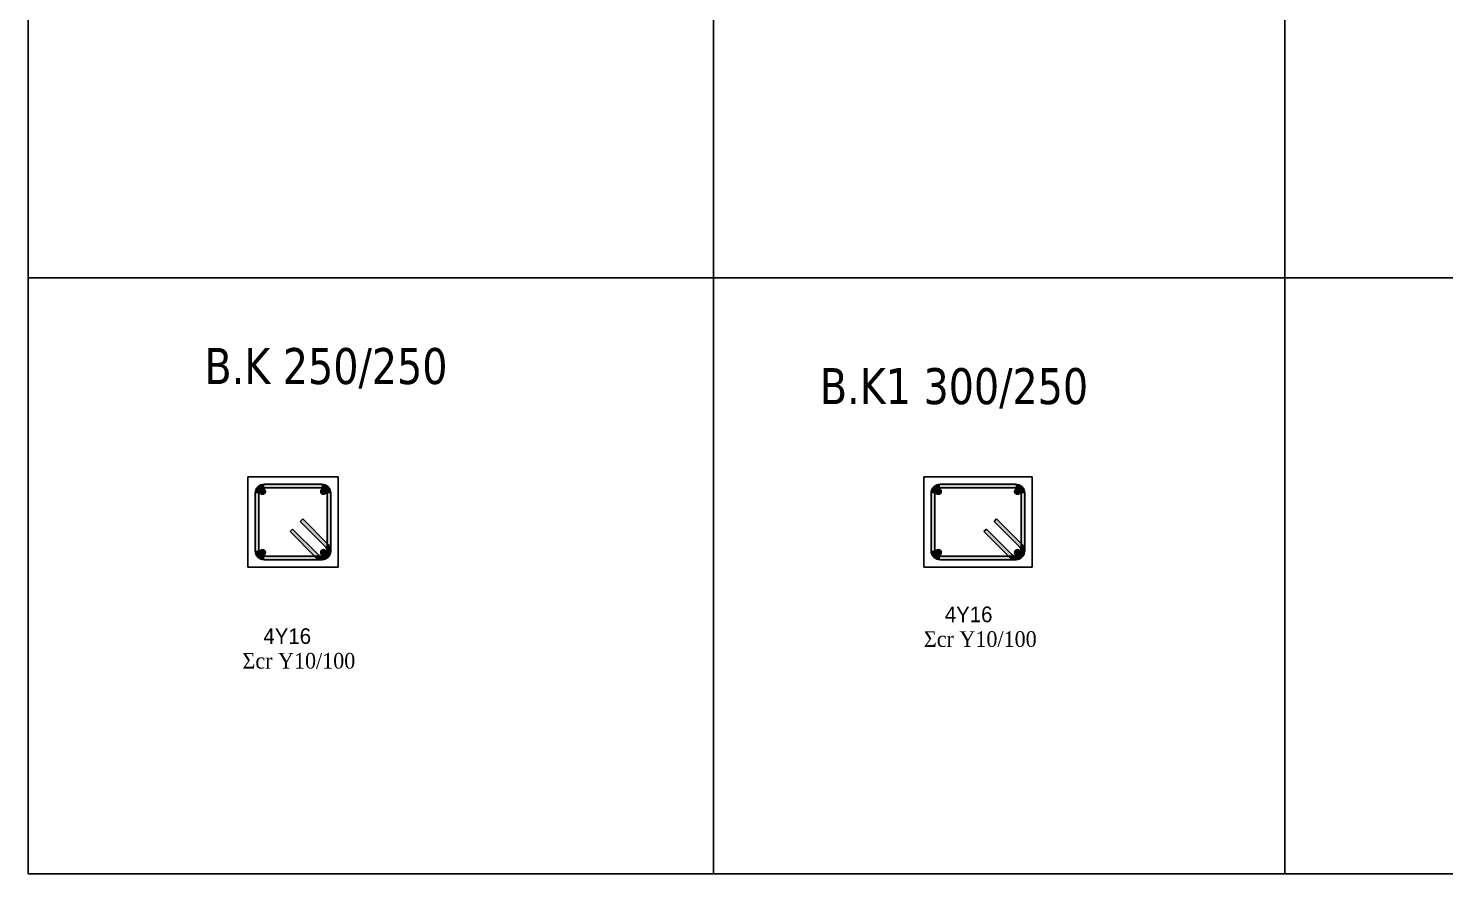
# Model space of a CAD drawing. Header units: millimetres. Extents: x -2171 to 1563, y -1758 to -1505.
# Drawn here: x -1565.68 to -1546, y -1630.29 to -1618.54 of the extents above; entities that cross this region are included whole.
import ezdxf

# ---------------------------------------------------------------- set-up
doc = ezdxf.new("R2010")
doc.units = ezdxf.units.MM
for name, color, linetype in [('-S_TEXT', 3, 'Continuous'), ('Col_Det', 7, 'Continuous'), ('Col_Det_Fill', 7, 'Continuous'), ('Geo_Col_Pro_1', 7, 'Continuous'), ('pinakaki', 153, 'Continuous')]:
    doc.layers.add(name, color=color, linetype=linetype)
doc.styles.add('S1Arl22_b_934_161', font='arial.ttf', dxfattribs={"width": 0.933629, "height": 0.002175})
doc.styles.add('S1TmsNwRmn22_b_934_161', font='times.ttf', dxfattribs={"width": 0.933629, "height": 0.002175})
doc.styles.get("Standard").update_dxf_attribs({"font": 'tahoma.ttf'})

msp = doc.modelspace()

# ---------------------------------------------------------------- hatches: boundary and pattern name
at = {"layer": 'Col_Det_Fill'}
for color, points in [(252, [(-1562.3978, -1624.9305), (-1562.3978, -1624.8805, 0.4142136), (-1562.5228, -1625.0055), (-1562.4728, -1625.0055, -0.4142136)]), (252, [(-1562.4728, -1625.0055), (-1562.5228, -1625.0055), (-1562.5228, -1625.8055), (-1562.4728, -1625.8055)]), (12, [(-1562.4225, -1625.0208, 0.4142136), (-1562.3825, -1624.9808, 0.4142136), (-1562.4225, -1624.9408, 0.4142136), (-1562.4625, -1624.9808, 0.4142136)]), (252, [(-1561.5978, -1624.9305), (-1561.5978, -1624.8805), (-1562.3978, -1624.8805), (-1562.3978, -1624.9305)]), (12, [(-1561.573, -1625.0208, 0.4142136), (-1561.533, -1624.9808, 0.4142136), (-1561.573, -1624.9408, 0.4142136), (-1561.613, -1624.9808, 0.4142136)]), (252, [(-1561.5228, -1625.0055), (-1561.4728, -1625.0055, 0.4142136), (-1561.5978, -1624.8805), (-1561.5978, -1624.9305, -0.4142136)]), (252, [(-1561.5228, -1625.8055), (-1561.4728, -1625.8055), (-1561.4728, -1625.0055), (-1561.5228, -1625.0055)]), (252, [(-1553.0058, -1624.9305), (-1553.0058, -1624.8805, 0.4142136), (-1553.1308, -1625.0055), (-1553.0808, -1625.0055, -0.4142136)]), (252, [(-1553.0808, -1625.0055), (-1553.1308, -1625.0055), (-1553.1308, -1625.8055), (-1553.0808, -1625.8055)]), (12, [(-1553.0305, -1625.0208, 0.4142136), (-1552.9905, -1624.9808, 0.4142136), (-1553.0305, -1624.9408, 0.4142136), (-1553.0705, -1624.9808, 0.4142136)]), (252, [(-1551.9558, -1624.9305), (-1551.9558, -1624.8805), (-1553.0058, -1624.8805), (-1553.0058, -1624.9305)]), (12, [(-1551.931, -1625.0208, 0.4142136), (-1551.891, -1624.9808, 0.4142136), (-1551.931, -1624.9408, 0.4142136), (-1551.971, -1624.9808, 0.4142136)]), (252, [(-1551.8808, -1625.0055), (-1551.8308, -1625.0055, 0.4142136), (-1551.9558, -1624.8805), (-1551.9558, -1624.9305, -0.4142136)]), (252, [(-1551.8808, -1625.8055), (-1551.8308, -1625.8055), (-1551.8308, -1625.0055), (-1551.8808, -1625.0055)]), (252, [(-1561.5448, -1625.7525), (-1561.5094, -1625.7171), (-1561.863, -1625.3636), (-1561.8983, -1625.3989)]), (252, [(-1551.9028, -1625.7525), (-1551.8674, -1625.7171), (-1552.221, -1625.3636), (-1552.2563, -1625.3989)]), (252, [(-1562.0044, -1625.505), (-1562.0397, -1625.5404), (-1561.6862, -1625.8939), (-1561.6508, -1625.8586)]), (252, [(-1552.3624, -1625.505), (-1552.3977, -1625.5404), (-1552.0442, -1625.8939), (-1552.0088, -1625.8586)]), (252, [(-1562.4728, -1625.8055), (-1562.5228, -1625.8055, 0.4142136), (-1562.3978, -1625.9305), (-1562.3978, -1625.8805, -0.4142136)]), (12, [(-1562.4225, -1625.8703, 0.4142136), (-1562.3825, -1625.8303, 0.4142136), (-1562.4225, -1625.7903, 0.4142136), (-1562.4625, -1625.8303, 0.4142136)]), (252, [(-1561.6508, -1625.8586), (-1561.6862, -1625.8939, 0.6681786), (-1561.4728, -1625.8055), (-1561.5228, -1625.8055, -0.6681786)]), (12, [(-1561.573, -1625.8703, 0.4142136), (-1561.533, -1625.8303, 0.4142136), (-1561.573, -1625.7903, 0.4142136), (-1561.613, -1625.8303, 0.4142136)]), (252, [(-1561.5978, -1625.8805), (-1561.5978, -1625.9305, 0.6681786), (-1561.5094, -1625.7171), (-1561.5448, -1625.7525, -0.6681786)]), (252, [(-1553.0808, -1625.8055), (-1553.1308, -1625.8055, 0.4142136), (-1553.0058, -1625.9305), (-1553.0058, -1625.8805, -0.4142136)]), (12, [(-1553.0305, -1625.8703, 0.4142136), (-1552.9905, -1625.8303, 0.4142136), (-1553.0305, -1625.7903, 0.4142136), (-1553.0705, -1625.8303, 0.4142136)]), (252, [(-1552.0088, -1625.8586), (-1552.0442, -1625.8939, 0.6681786), (-1551.8308, -1625.8055), (-1551.8808, -1625.8055, -0.6681786)]), (12, [(-1551.931, -1625.8703, 0.4142136), (-1551.891, -1625.8303, 0.4142136), (-1551.931, -1625.7903, 0.4142136), (-1551.971, -1625.8303, 0.4142136)]), (252, [(-1551.9558, -1625.8805), (-1551.9558, -1625.9305, 0.6681786), (-1551.8674, -1625.7171), (-1551.9028, -1625.7525, -0.6681786)]), (252, [(-1562.3978, -1625.8805), (-1562.3978, -1625.9305), (-1561.5978, -1625.9305), (-1561.5978, -1625.8805)]), (252, [(-1553.0058, -1625.8805), (-1553.0058, -1625.9305), (-1551.9558, -1625.9305), (-1551.9558, -1625.8805)])]:
    msp.add_hatch(color=color, dxfattribs=at).paths.add_polyline_path(points)

# ---------------------------------------------------------------- linework, layer by layer
at = {"layer": '-S_TEXT', "ltscale": 5}
msp.add_lwpolyline([(-1565.6761, -1590.2497), (-1507.5286, -1590.2497), (-1507.5286, -1630.2944), (-1565.6761, -1630.2944)], close=True, dxfattribs=at)
at = {"layer": 'Col_Det', "color": 7}
for points in [[(-1561.3703, -1624.778), (-1562.6253, -1624.778)], [(-1562.6253, -1624.778), (-1562.6253, -1626.033)], [(-1561.3703, -1626.033), (-1561.3703, -1624.778)], [(-1551.7283, -1624.778), (-1553.2333, -1624.778)], [(-1553.2333, -1624.778), (-1553.2333, -1626.033)], [(-1551.7283, -1626.033), (-1551.7283, -1624.778)], [(-1562.5228, -1625.0055), (-1562.5228, -1625.8055)], [(-1562.4728, -1625.8055), (-1562.4728, -1625.0055)], [(-1561.5978, -1624.8805), (-1562.3978, -1624.8805)], [(-1562.3978, -1624.9305), (-1561.5978, -1624.9305)], [(-1561.5228, -1625.0055), (-1561.5228, -1625.8055)], [(-1561.4728, -1625.8055), (-1561.4728, -1625.0055)], [(-1553.1308, -1625.0055), (-1553.1308, -1625.8055)], [(-1553.0808, -1625.8055), (-1553.0808, -1625.0055)], [(-1551.9558, -1624.8805), (-1553.0058, -1624.8805)], [(-1553.0058, -1624.9305), (-1551.9558, -1624.9305)], [(-1551.8808, -1625.0055), (-1551.8808, -1625.8055)], [(-1551.8308, -1625.8055), (-1551.8308, -1625.0055)], [(-1561.863, -1625.3636), (-1561.8983, -1625.3989)], [(-1561.8983, -1625.3989), (-1561.5448, -1625.7525)], [(-1561.5094, -1625.7171), (-1561.863, -1625.3636)], [(-1552.221, -1625.3636), (-1552.2563, -1625.3989)], [(-1552.2563, -1625.3989), (-1551.9028, -1625.7525)], [(-1551.8674, -1625.7171), (-1552.221, -1625.3636)], [(-1562.0044, -1625.505), (-1562.0397, -1625.5404)], [(-1562.0397, -1625.5404), (-1561.6862, -1625.8939)], [(-1561.6508, -1625.8586), (-1562.0044, -1625.505)], [(-1552.3624, -1625.505), (-1552.3977, -1625.5404)], [(-1552.3977, -1625.5404), (-1552.0442, -1625.8939)], [(-1552.0088, -1625.8586), (-1552.3624, -1625.505)], [(-1562.6253, -1626.033), (-1561.3703, -1626.033)], [(-1561.5978, -1625.8805), (-1562.3978, -1625.8805)], [(-1562.3978, -1625.9305), (-1561.5978, -1625.9305)], [(-1553.2333, -1626.033), (-1551.7283, -1626.033)], [(-1551.9558, -1625.8805), (-1553.0058, -1625.8805)], [(-1553.0058, -1625.9305), (-1551.9558, -1625.9305)]]:
    msp.add_lwpolyline(points, dxfattribs=at)
for points in [[(-1562.3978, -1624.8805, 0.4142136), (-1562.5228, -1625.0055)], [(-1562.4728, -1625.0055, -0.4142136), (-1562.3978, -1624.9305, -0.4142136)], [(-1562.4225, -1624.9408, 0.4142136), (-1562.4625, -1624.9808, 0.4142136)], [(-1562.4625, -1624.9808, 0.4142136), (-1562.4225, -1625.0208, 0.4142136)], [(-1562.3825, -1624.9808, 0.4142136), (-1562.4225, -1624.9408, 0.4142136)], [(-1562.4225, -1625.0208, 0.4142136), (-1562.3825, -1624.9808, 0.4142136)], [(-1561.573, -1624.9408, 0.4142136), (-1561.613, -1624.9808, 0.4142136)], [(-1561.613, -1624.9808, 0.4142136), (-1561.573, -1625.0208, 0.4142136)], [(-1561.4728, -1625.0055, 0.4142136), (-1561.5978, -1624.8805)], [(-1561.5978, -1624.9305, -0.4142136), (-1561.5228, -1625.0055, -0.4142136)], [(-1561.533, -1624.9808, 0.4142136), (-1561.573, -1624.9408, 0.4142136)], [(-1561.573, -1625.0208, 0.4142136), (-1561.533, -1624.9808, 0.4142136)], [(-1553.0058, -1624.8805, 0.4142136), (-1553.1308, -1625.0055)], [(-1553.0808, -1625.0055, -0.4142136), (-1553.0058, -1624.9305, -0.4142136)], [(-1553.0305, -1624.9408, 0.4142136), (-1553.0705, -1624.9808, 0.4142136)], [(-1553.0705, -1624.9808, 0.4142136), (-1553.0305, -1625.0208, 0.4142136)], [(-1552.9905, -1624.9808, 0.4142136), (-1553.0305, -1624.9408, 0.4142136)], [(-1553.0305, -1625.0208, 0.4142136), (-1552.9905, -1624.9808, 0.4142136)], [(-1551.931, -1624.9408, 0.4142136), (-1551.971, -1624.9808, 0.4142136)], [(-1551.971, -1624.9808, 0.4142136), (-1551.931, -1625.0208, 0.4142136)], [(-1551.8308, -1625.0055, 0.4142136), (-1551.9558, -1624.8805)], [(-1551.9558, -1624.9305, -0.4142136), (-1551.8808, -1625.0055, -0.4142136)], [(-1551.891, -1624.9808, 0.4142136), (-1551.931, -1624.9408, 0.4142136)], [(-1551.931, -1625.0208, 0.4142136), (-1551.891, -1624.9808, 0.4142136)], [(-1562.5228, -1625.8055, 0.4142136), (-1562.3978, -1625.9305)], [(-1562.3978, -1625.8805, -0.4142136), (-1562.4728, -1625.8055, -0.4142136)], [(-1562.4225, -1625.7903, 0.4142136), (-1562.4625, -1625.8303, 0.4142136)], [(-1562.4625, -1625.8303, 0.4142136), (-1562.4225, -1625.8703, 0.4142136)], [(-1562.3825, -1625.8303, 0.4142136), (-1562.4225, -1625.7903, 0.4142136)], [(-1562.4225, -1625.8703, 0.4142136), (-1562.3825, -1625.8303, 0.4142136)], [(-1561.6862, -1625.8939, 0.6681786), (-1561.4728, -1625.8055)], [(-1561.5228, -1625.8055, -0.6681786), (-1561.6508, -1625.8586, -0.6681786)], [(-1561.573, -1625.7903, 0.4142136), (-1561.613, -1625.8303, 0.4142136)], [(-1561.613, -1625.8303, 0.4142136), (-1561.573, -1625.8703, 0.4142136)], [(-1561.5978, -1625.9305, 0.6681786), (-1561.5094, -1625.7171)], [(-1561.5448, -1625.7525, -0.6681786), (-1561.5978, -1625.8805, -0.6681786)], [(-1561.533, -1625.8303, 0.4142136), (-1561.573, -1625.7903, 0.4142136)], [(-1561.573, -1625.8703, 0.4142136), (-1561.533, -1625.8303, 0.4142136)], [(-1553.1308, -1625.8055, 0.4142136), (-1553.0058, -1625.9305)], [(-1553.0058, -1625.8805, -0.4142136), (-1553.0808, -1625.8055, -0.4142136)], [(-1553.0305, -1625.7903, 0.4142136), (-1553.0705, -1625.8303, 0.4142136)], [(-1553.0705, -1625.8303, 0.4142136), (-1553.0305, -1625.8703, 0.4142136)], [(-1552.9905, -1625.8303, 0.4142136), (-1553.0305, -1625.7903, 0.4142136)], [(-1553.0305, -1625.8703, 0.4142136), (-1552.9905, -1625.8303, 0.4142136)], [(-1552.0442, -1625.8939, 0.6681786), (-1551.8308, -1625.8055)], [(-1551.8808, -1625.8055, -0.6681786), (-1552.0088, -1625.8586, -0.6681786)], [(-1551.931, -1625.7903, 0.4142136), (-1551.971, -1625.8303, 0.4142136)], [(-1551.971, -1625.8303, 0.4142136), (-1551.931, -1625.8703, 0.4142136)], [(-1551.9558, -1625.9305, 0.6681786), (-1551.8674, -1625.7171)], [(-1551.9028, -1625.7525, -0.6681786), (-1551.9558, -1625.8805, -0.6681786)], [(-1551.891, -1625.8303, 0.4142136), (-1551.931, -1625.7903, 0.4142136)], [(-1551.931, -1625.8703, 0.4142136), (-1551.891, -1625.8303, 0.4142136)]]:
    msp.add_lwpolyline(points, format="xyb", dxfattribs=at)
at = {"layer": 'Geo_Col_Pro_1', "color": 4, "linetype": 'Continuous', "ltscale": 0.5}
for p, q in [((-1556.1555, -1601.8944), (-1556.1555, -1630.2944)), ((-1548.2152, -1601.8944), (-1548.2152, -1630.2944)), ((-1540.1122, -1622.012), (-1565.6761, -1622.012))]:
    msp.add_line(p, q, dxfattribs=at)

# ---------------------------------------------------------------- texts
at = {"layer": 'Col_Det', "color": 7, "width": 0.933629}
for s, style, p in [('4Y16', 'S1Arl22_b_934_161', (-1552.9413, -1626.7989)), ('4Y16', 'S1Arl22_b_934_161', (-1562.4096, -1627.1007)), ('Σcr Y10/100', 'S1TmsNwRmn22_b_934_161', (-1553.2314, -1627.1422)), ('Σcr Y10/100', 'S1TmsNwRmn22_b_934_161', (-1562.6997, -1627.444))]:
    msp.add_text(s, height=0.2175, dxfattribs=dict(at, style=style)).set_placement(p)
at = {"layer": 'pinakaki', "color": 1, "width": 0.933629}
for s, p in [(' B.K 250/250', (-1563.4031, -1623.4882)), (' B.K1 300/250', (-1554.8512, -1623.7676))]:
    msp.add_text(s, height=0.5, dxfattribs=at).set_placement(p)

doc.saveas('drawing.dxf')
